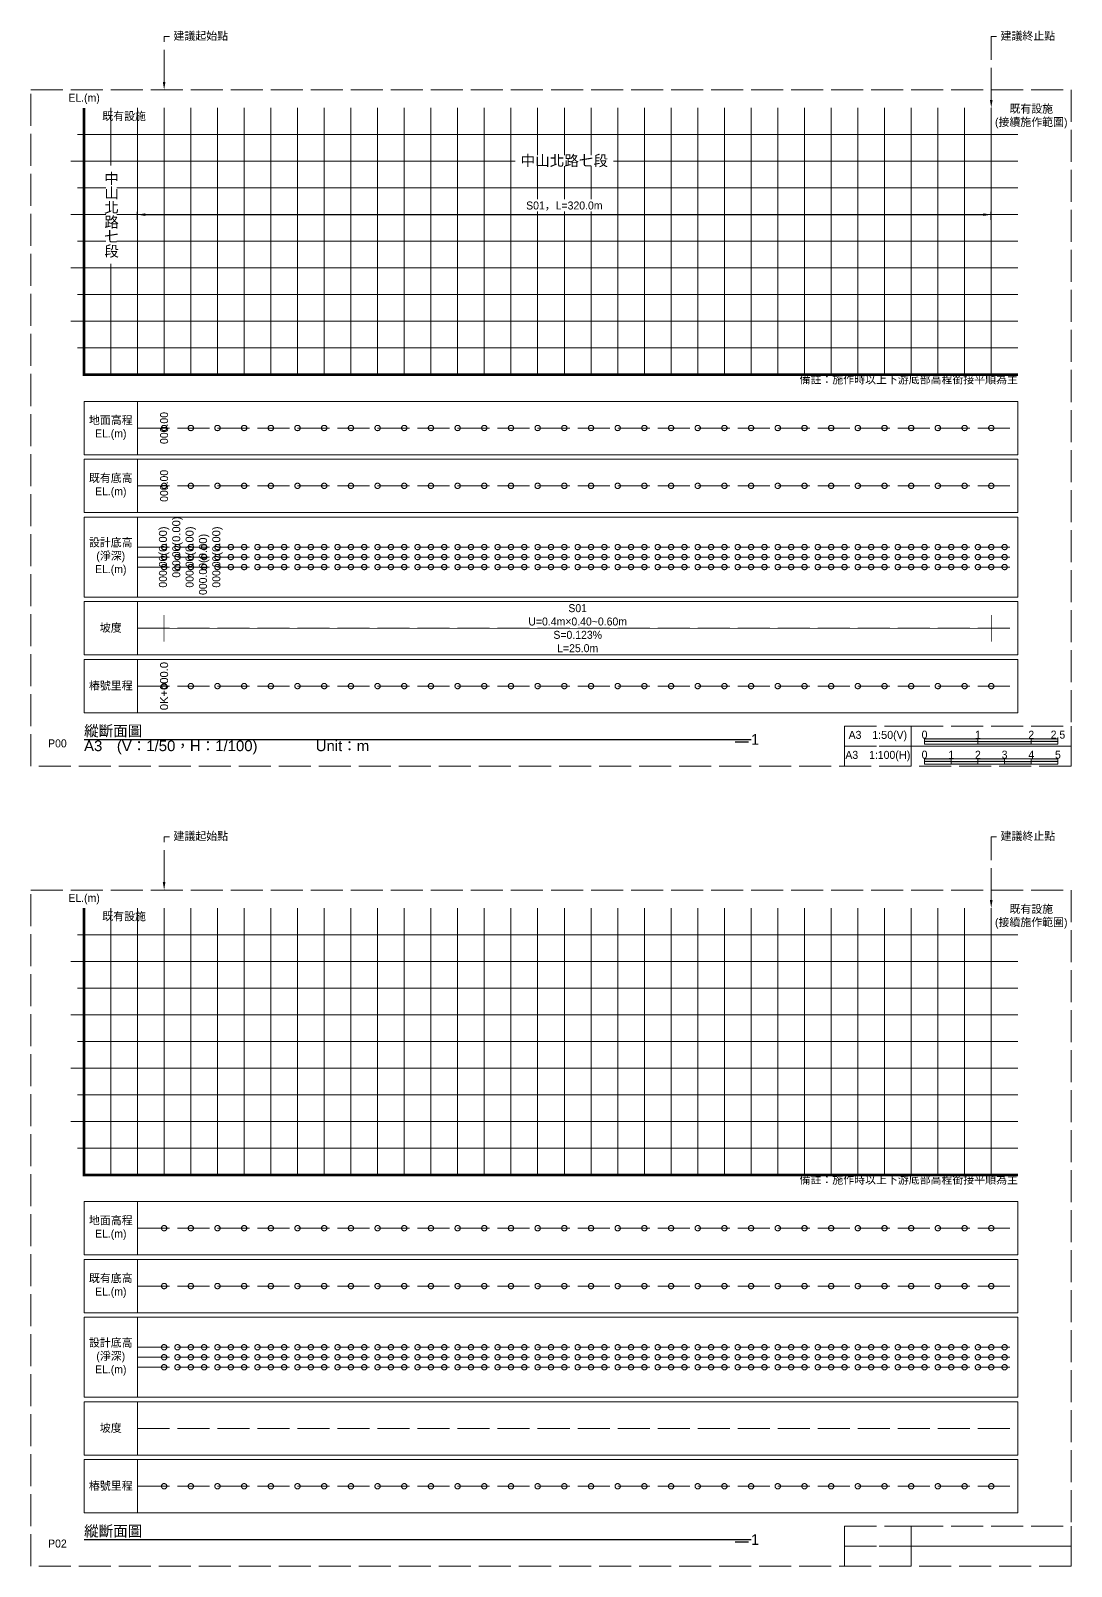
# Model space of a CAD drawing. Extents: x 0 to 729, y -900 to 276.
# Drawn here: x 0 to 390, y -300 to 276 of the extents above; entities that cross this region are included whole.
import ezdxf
from ezdxf import colors
from ezdxf.entities.mleader import LeaderData, LeaderLine
from ezdxf.math import Vec2, Vec3

# ---------------------------------------------------------------- set-up
doc = ezdxf.new("R2010")
doc.units = 0
doc.header["$MEASUREMENT"] = 0
doc.linetypes.add('ACAD_ISO02W100', pattern=[15, 12, -3])
for name, color, linetype, lineweight in [('一、1.基本-圖框', 7, 'Continuous', 20), ('一、2.基本-底圖', 9, 'Continuous', 20), ('三、1.文字-說明文字', 2, 'Continuous', 30), ('三、3.文字-註解文字', 2, 'Continuous', 30)]:
    doc.layers.add(name, color=color, linetype=linetype, lineweight=lineweight)
doc.layers.add('一、4.基本-隱藏', color=9, linetype='ACAD_ISO02W100', lineweight=20, plot=False)
doc.layers.add('三、4.文字-既有名稱', color=7, linetype='Continuous', lineweight=20, transparency=0.5)
doc.styles.get("Standard").update_dxf_attribs({"font": 'arial.ttf'})
doc.styles.add('既有名稱', font='kaiu.ttf', dxfattribs={"height": 4})
doc.styles.add('機動調整', font='kaiu.ttf')
doc.styles.add('次圖名', font='MS PGothic.ttf', dxfattribs={"height": 4})
doc.styles.add('註解文字', font='MS PGothic.ttf', dxfattribs={"height": 3})
doc.styles.add('說明文字', font='MS PGothic.ttf', dxfattribs={"height": 3})
doc.dimstyles.new('註解文字', dxfattribs={"dimtxt": 3, "dimasz": 3, "dimexe": 1, "dimexo": 0, "dimgap": 1.5, "dimtad": 2, "dimdec": 1, "dimzin": 0, "dimdsep": 46, "dimtxsty": '註解文字', "dimcen": 0.1, "dimclrd": 256, "dimclre": 256, "dimclrt": 256, "dimadec": 0, "dimazin": 0, "dimtfac": 1, "dimtdec": 1, "dimtofl": 0, "dimtmove": 0, "dimatfit": 3, "dimfxl": 2, "dimfxlon": 1, "dimtfill": 1, "dimtolj": 1, "dimtzin": 0, "dimlwd": -1, "dimlwe": -1, "dimarcsym": 1})

# ---------------------------------------------------------------- blocks, each defined once
blk = doc.blocks.new('*U2')
at = {"layer": '一、4.基本-隱藏'}
blk.add_circle((10, 0), 1, dxfattribs=at)
blk = doc.blocks.new('*U3')
at = {"layer": '一、4.基本-隱藏', "color": 0, "linetype": 'ByBlock', "lineweight": -2, "transparency": 16777216}
for p in [(40, 126.75), (50, 126.75), (60, 126.75), (70, 126.75), (80, 126.75), (90, 126.75), (100, 126.75), (110, 126.75), (120, 126.75), (130, 126.75), (140, 126.75), (150, 126.75), (160, 126.75), (170, 126.75), (180, 126.75), (190, 126.75), (200, 126.75), (210, 126.75), (220, 126.75), (230, 126.75), (240, 126.75), (250, 126.75), (260, 126.75), (270, 126.75), (280, 126.75), (290, 126.75), (300, 126.75), (310, 126.75), (320, 126.75), (330, 126.75), (340, 126.75), (350, 126.75)]:
    blk.add_blockref('*U2', p, dxfattribs=at)
blk = doc.blocks.new('*U4')
at = {"layer": '一、4.基本-隱藏'}
blk.add_circle((10, 0), 1, dxfattribs=at)
blk = doc.blocks.new('*U5')
at = {"layer": '一、4.基本-隱藏', "color": 0, "linetype": 'ByBlock', "lineweight": -2, "transparency": 16777216}
for p in [(40, 105.0625), (50, 105.0625), (60, 105.0625), (70, 105.0625), (80, 105.0625), (90, 105.0625), (100, 105.0625), (110, 105.0625), (120, 105.0625), (130, 105.0625), (140, 105.0625), (150, 105.0625), (160, 105.0625), (170, 105.0625), (180, 105.0625), (190, 105.0625), (200, 105.0625), (210, 105.0625), (220, 105.0625), (230, 105.0625), (240, 105.0625), (250, 105.0625), (260, 105.0625), (270, 105.0625), (280, 105.0625), (290, 105.0625), (300, 105.0625), (310, 105.0625), (320, 105.0625), (330, 105.0625), (340, 105.0625), (350, 105.0625)]:
    blk.add_blockref('*U4', p, dxfattribs=at)
blk = doc.blocks.new('*U6')
at = {"layer": '一、4.基本-隱藏'}
blk.add_circle((10, 0), 1, dxfattribs=at)
blk = doc.blocks.new('*U7')
at = {"layer": '一、4.基本-隱藏', "color": 0, "linetype": 'ByBlock', "lineweight": -2, "transparency": 16777216}
for p in [(40, 78.375), (45, 78.375), (50, 78.375), (55, 78.375), (60, 78.375), (65, 78.375), (70, 78.375), (75, 78.375), (80, 78.375), (85, 78.375), (90, 78.375), (95, 78.375), (100, 78.375), (105, 78.375), (110, 78.375), (115, 78.375), (120, 78.375), (125, 78.375), (130, 78.375), (135, 78.375), (140, 78.375), (145, 78.375), (150, 78.375), (155, 78.375), (160, 78.375), (165, 78.375), (170, 78.375), (175, 78.375), (180, 78.375), (185, 78.375), (190, 78.375), (195, 78.375), (200, 78.375), (205, 78.375), (210, 78.375), (215, 78.375), (220, 78.375), (225, 78.375), (230, 78.375), (235, 78.375), (240, 78.375), (245, 78.375), (250, 78.375), (255, 78.375), (260, 78.375), (265, 78.375), (270, 78.375), (275, 78.375), (280, 78.375), (285, 78.375), (290, 78.375), (295, 78.375), (300, 78.375), (305, 78.375), (310, 78.375), (315, 78.375), (320, 78.375), (325, 78.375), (330, 78.375), (335, 78.375), (340, 78.375), (345, 78.375), (350, 78.375), (355, 78.375)]:
    blk.add_blockref('*U6', p, dxfattribs=at)
blk = doc.blocks.new('*U8')
at = {"layer": '一、4.基本-隱藏'}
blk.add_circle((10, 0), 1, dxfattribs=at)
blk = doc.blocks.new('*U9')
at = {"layer": '一、4.基本-隱藏', "color": 0, "linetype": 'ByBlock', "lineweight": -2, "transparency": 16777216}
for p in [(40, 30), (50, 30), (60, 30), (70, 30), (80, 30), (90, 30), (100, 30), (110, 30), (120, 30), (130, 30), (140, 30), (150, 30), (160, 30), (170, 30), (180, 30), (190, 30), (200, 30), (210, 30), (220, 30), (230, 30), (240, 30), (250, 30), (260, 30), (270, 30), (280, 30), (290, 30), (300, 30), (310, 30), (320, 30), (330, 30), (340, 30), (350, 30)]:
    blk.add_blockref('*U8', p, dxfattribs=at)
blk = doc.blocks.new('*D10')
at = {"layer": 'Defpoints', "color": 0, "transparency": 16777216}
for p in [(360, 206.75), (40, 166.75), (360, 166.75)]:
    blk.add_point(p, dxfattribs=at)
at = {"layer": '三、3.文字-註解文字', "transparency": 16777216}
for p, q in [((40, 204.75), (40, 207.75)), ((360, 204.75), (360, 207.75)), ((43, 206.75), (357, 206.75))]:
    blk.add_line(p, q, dxfattribs=at)
for points in [[(43, 207.25), (43, 206.25), (40, 206.75)], [(357, 207.25), (357, 206.25), (360, 206.75)]]:
    blk.add_solid(points, dxfattribs=at)
at = {"layer": '三、3.文字-註解文字', "transparency": 16777216, "insert": (200, 209.95), "char_height": 3, "attachment_point": 5, "style": '註解文字', "bg_fill": 3, "box_fill_scale": 1.25, "bg_fill_color": 256, "bg_fill_true_color": 13158600, "bg_fill_transparency": 0}
blk.add_mtext('\\A1;S01，L=320.0m', dxfattribs=at)
blk = doc.blocks.new('*U15')
at = {"layer": '一、4.基本-隱藏'}
blk.add_circle((10, 0), 1, dxfattribs=at)
blk = doc.blocks.new('*U16')
at = {"layer": '一、4.基本-隱藏', "color": 0, "linetype": 'ByBlock', "lineweight": -2, "transparency": 16777216}
for p in [(40, 78.375), (45, 78.375), (50, 78.375), (55, 78.375), (60, 78.375), (65, 78.375), (70, 78.375), (75, 78.375), (80, 78.375), (85, 78.375), (90, 78.375), (95, 78.375), (100, 78.375), (105, 78.375), (110, 78.375), (115, 78.375), (120, 78.375), (125, 78.375), (130, 78.375), (135, 78.375), (140, 78.375), (145, 78.375), (150, 78.375), (155, 78.375), (160, 78.375), (165, 78.375), (170, 78.375), (175, 78.375), (180, 78.375), (185, 78.375), (190, 78.375), (195, 78.375), (200, 78.375), (205, 78.375), (210, 78.375), (215, 78.375), (220, 78.375), (225, 78.375), (230, 78.375), (235, 78.375), (240, 78.375), (245, 78.375), (250, 78.375), (255, 78.375), (260, 78.375), (265, 78.375), (270, 78.375), (275, 78.375), (280, 78.375), (285, 78.375), (290, 78.375), (295, 78.375), (300, 78.375), (305, 78.375), (310, 78.375), (315, 78.375), (320, 78.375), (325, 78.375), (330, 78.375), (335, 78.375), (340, 78.375), (345, 78.375), (350, 78.375), (355, 78.375)]:
    blk.add_blockref('*U15', p, dxfattribs=at)
blk = doc.blocks.new('*U17')
at = {"layer": '一、4.基本-隱藏'}
blk.add_circle((10, 0), 1, dxfattribs=at)
blk = doc.blocks.new('*U18')
at = {"layer": '一、4.基本-隱藏', "color": 0, "linetype": 'ByBlock', "lineweight": -2, "transparency": 16777216}
for p in [(40, 78.375), (45, 78.375), (50, 78.375), (55, 78.375), (60, 78.375), (65, 78.375), (70, 78.375), (75, 78.375), (80, 78.375), (85, 78.375), (90, 78.375), (95, 78.375), (100, 78.375), (105, 78.375), (110, 78.375), (115, 78.375), (120, 78.375), (125, 78.375), (130, 78.375), (135, 78.375), (140, 78.375), (145, 78.375), (150, 78.375), (155, 78.375), (160, 78.375), (165, 78.375), (170, 78.375), (175, 78.375), (180, 78.375), (185, 78.375), (190, 78.375), (195, 78.375), (200, 78.375), (205, 78.375), (210, 78.375), (215, 78.375), (220, 78.375), (225, 78.375), (230, 78.375), (235, 78.375), (240, 78.375), (245, 78.375), (250, 78.375), (255, 78.375), (260, 78.375), (265, 78.375), (270, 78.375), (275, 78.375), (280, 78.375), (285, 78.375), (290, 78.375), (295, 78.375), (300, 78.375), (305, 78.375), (310, 78.375), (315, 78.375), (320, 78.375), (325, 78.375), (330, 78.375), (335, 78.375), (340, 78.375), (345, 78.375), (350, 78.375), (355, 78.375)]:
    blk.add_blockref('*U17', p, dxfattribs=at)
blk = doc.blocks.new('*U23')
at = {"layer": '一、4.基本-隱藏'}
blk.add_circle((10, 0), 1, dxfattribs=at)
blk = doc.blocks.new('*U24')
at = {"layer": '一、4.基本-隱藏', "color": 0, "linetype": 'ByBlock', "lineweight": -2, "transparency": 16777216}
for p in [(40, -173.25), (50, -173.25), (60, -173.25), (70, -173.25), (80, -173.25), (90, -173.25), (100, -173.25), (110, -173.25), (120, -173.25), (130, -173.25), (140, -173.25), (150, -173.25), (160, -173.25), (170, -173.25), (180, -173.25), (190, -173.25), (200, -173.25), (210, -173.25), (220, -173.25), (230, -173.25), (240, -173.25), (250, -173.25), (260, -173.25), (270, -173.25), (280, -173.25), (290, -173.25), (300, -173.25), (310, -173.25), (320, -173.25), (330, -173.25), (340, -173.25), (350, -173.25)]:
    blk.add_blockref('*U23', p, dxfattribs=at)
blk = doc.blocks.new('*U25')
at = {"layer": '一、4.基本-隱藏'}
blk.add_circle((10, 0), 1, dxfattribs=at)
blk = doc.blocks.new('*U26')
at = {"layer": '一、4.基本-隱藏', "color": 0, "linetype": 'ByBlock', "lineweight": -2, "transparency": 16777216}
for p in [(40, -194.9375), (50, -194.9375), (60, -194.9375), (70, -194.9375), (80, -194.9375), (90, -194.9375), (100, -194.9375), (110, -194.9375), (120, -194.9375), (130, -194.9375), (140, -194.9375), (150, -194.9375), (160, -194.9375), (170, -194.9375), (180, -194.9375), (190, -194.9375), (200, -194.9375), (210, -194.9375), (220, -194.9375), (230, -194.9375), (240, -194.9375), (250, -194.9375), (260, -194.9375), (270, -194.9375), (280, -194.9375), (290, -194.9375), (300, -194.9375), (310, -194.9375), (320, -194.9375), (330, -194.9375), (340, -194.9375), (350, -194.9375)]:
    blk.add_blockref('*U25', p, dxfattribs=at)
blk = doc.blocks.new('*U27')
at = {"layer": '一、4.基本-隱藏'}
blk.add_circle((10, 0), 1, dxfattribs=at)
blk = doc.blocks.new('*U28')
at = {"layer": '一、4.基本-隱藏', "color": 0, "linetype": 'ByBlock', "lineweight": -2, "transparency": 16777216}
for p in [(40, -221.625), (45, -221.625), (50, -221.625), (55, -221.625), (60, -221.625), (65, -221.625), (70, -221.625), (75, -221.625), (80, -221.625), (85, -221.625), (90, -221.625), (95, -221.625), (100, -221.625), (105, -221.625), (110, -221.625), (115, -221.625), (120, -221.625), (125, -221.625), (130, -221.625), (135, -221.625), (140, -221.625), (145, -221.625), (150, -221.625), (155, -221.625), (160, -221.625), (165, -221.625), (170, -221.625), (175, -221.625), (180, -221.625), (185, -221.625), (190, -221.625), (195, -221.625), (200, -221.625), (205, -221.625), (210, -221.625), (215, -221.625), (220, -221.625), (225, -221.625), (230, -221.625), (235, -221.625), (240, -221.625), (245, -221.625), (250, -221.625), (255, -221.625), (260, -221.625), (265, -221.625), (270, -221.625), (275, -221.625), (280, -221.625), (285, -221.625), (290, -221.625), (295, -221.625), (300, -221.625), (305, -221.625), (310, -221.625), (315, -221.625), (320, -221.625), (325, -221.625), (330, -221.625), (335, -221.625), (340, -221.625), (345, -221.625), (350, -221.625), (355, -221.625)]:
    blk.add_blockref('*U27', p, dxfattribs=at)
blk = doc.blocks.new('*U29')
at = {"layer": '一、4.基本-隱藏'}
blk.add_circle((10, 0), 1, dxfattribs=at)
blk = doc.blocks.new('*U30')
at = {"layer": '一、4.基本-隱藏', "color": 0, "linetype": 'ByBlock', "lineweight": -2, "transparency": 16777216}
for p in [(40, -270), (50, -270), (60, -270), (70, -270), (80, -270), (90, -270), (100, -270), (110, -270), (120, -270), (130, -270), (140, -270), (150, -270), (160, -270), (170, -270), (180, -270), (190, -270), (200, -270), (210, -270), (220, -270), (230, -270), (240, -270), (250, -270), (260, -270), (270, -270), (280, -270), (290, -270), (300, -270), (310, -270), (320, -270), (330, -270), (340, -270), (350, -270)]:
    blk.add_blockref('*U29', p, dxfattribs=at)
blk = doc.blocks.new('*U21')
at = {"layer": '一、4.基本-隱藏'}
blk.add_circle((10, 0), 1, dxfattribs=at)
blk = doc.blocks.new('*U22')
at = {"layer": '一、4.基本-隱藏', "color": 0, "linetype": 'ByBlock', "lineweight": -2, "transparency": 16777216}
for p in [(40, 78.375), (45, 78.375), (50, 78.375), (55, 78.375), (60, 78.375), (65, 78.375), (70, 78.375), (75, 78.375), (80, 78.375), (85, 78.375), (90, 78.375), (95, 78.375), (100, 78.375), (105, 78.375), (110, 78.375), (115, 78.375), (120, 78.375), (125, 78.375), (130, 78.375), (135, 78.375), (140, 78.375), (145, 78.375), (150, 78.375), (155, 78.375), (160, 78.375), (165, 78.375), (170, 78.375), (175, 78.375), (180, 78.375), (185, 78.375), (190, 78.375), (195, 78.375), (200, 78.375), (205, 78.375), (210, 78.375), (215, 78.375), (220, 78.375), (225, 78.375), (230, 78.375), (235, 78.375), (240, 78.375), (245, 78.375), (250, 78.375), (255, 78.375), (260, 78.375), (265, 78.375), (270, 78.375), (275, 78.375), (280, 78.375), (285, 78.375), (290, 78.375), (295, 78.375), (300, 78.375), (305, 78.375), (310, 78.375), (315, 78.375), (320, 78.375), (325, 78.375), (330, 78.375), (335, 78.375), (340, 78.375), (345, 78.375), (350, 78.375), (355, 78.375)]:
    blk.add_blockref('*U21', p, dxfattribs=at)
blk = doc.blocks.new('*U19')
at = {"layer": '一、4.基本-隱藏'}
blk.add_circle((10, 0), 1, dxfattribs=at)
blk = doc.blocks.new('*U20')
at = {"layer": '一、4.基本-隱藏', "color": 0, "linetype": 'ByBlock', "lineweight": -2, "transparency": 16777216}
for p in [(40, 78.375), (45, 78.375), (50, 78.375), (55, 78.375), (60, 78.375), (65, 78.375), (70, 78.375), (75, 78.375), (80, 78.375), (85, 78.375), (90, 78.375), (95, 78.375), (100, 78.375), (105, 78.375), (110, 78.375), (115, 78.375), (120, 78.375), (125, 78.375), (130, 78.375), (135, 78.375), (140, 78.375), (145, 78.375), (150, 78.375), (155, 78.375), (160, 78.375), (165, 78.375), (170, 78.375), (175, 78.375), (180, 78.375), (185, 78.375), (190, 78.375), (195, 78.375), (200, 78.375), (205, 78.375), (210, 78.375), (215, 78.375), (220, 78.375), (225, 78.375), (230, 78.375), (235, 78.375), (240, 78.375), (245, 78.375), (250, 78.375), (255, 78.375), (260, 78.375), (265, 78.375), (270, 78.375), (275, 78.375), (280, 78.375), (285, 78.375), (290, 78.375), (295, 78.375), (300, 78.375), (305, 78.375), (310, 78.375), (315, 78.375), (320, 78.375), (325, 78.375), (330, 78.375), (335, 78.375), (340, 78.375), (345, 78.375), (350, 78.375), (355, 78.375)]:
    blk.add_blockref('*U19', p, dxfattribs=at)

msp = doc.modelspace()

# ---------------------------------------------------------------- hatches: boundary and pattern name
at = {"layer": '一、1.基本-圖框'}
h = msp.add_hatch(color=256, dxfattribs=at)
h.dxf.hatch_style = 1
h.paths.add_polyline_path([(335, 10.25), (335, 9.25), (355, 9.25), (355, 10.25)])
h = msp.add_hatch(color=256, dxfattribs=at)
h.dxf.hatch_style = 1
h.paths.add_polyline_path([(355, 9.25), (355, 8.25), (375, 8.25), (375, 9.25)])
h = msp.add_hatch(color=256, dxfattribs=at)
h.dxf.hatch_style = 1
h.paths.add_polyline_path([(375, 10.25), (375, 9.25), (385, 9.25), (385, 10.25)])
h = msp.add_hatch(color=256, dxfattribs=at)
h.dxf.hatch_style = 1
h.paths.add_polyline_path([(335, 2.75), (335, 1.75), (345, 1.75), (345, 2.75)])
h = msp.add_hatch(color=256, dxfattribs=at)
h.dxf.hatch_style = 1
h.paths.add_polyline_path([(345, 1.75), (345, 0.75), (355, 0.75), (355, 1.75)])
h = msp.add_hatch(color=256, dxfattribs=at)
h.dxf.hatch_style = 1
h.paths.add_polyline_path([(355, 2.75), (355, 1.75), (365, 1.75), (365, 2.75)])
h = msp.add_hatch(color=256, dxfattribs=at)
h.dxf.hatch_style = 1
h.paths.add_polyline_path([(375, 0.75), (375, 1.75), (365, 1.75), (365, 0.75)])
h = msp.add_hatch(color=256, dxfattribs=at)
h.dxf.hatch_style = 1
h.paths.add_polyline_path([(375, 2.75), (375, 1.75), (385, 1.75), (385, 2.75)])

# ---------------------------------------------------------------- linework, layer by layer
at = {"layer": '一、1.基本-圖框', "const_width": 1}
for points in [[(370, 146.75), (20, 146.75), (20, 246.75)], [(370, -153.25), (20, -153.25), (20, -53.25)]]:
    msp.add_lwpolyline(points, dxfattribs=at)
at = {"layer": '一、1.基本-圖框'}
for points in [[(20, 236.75), (17.5, 236.75)], [(20, 226.75), (15, 226.75)], [(20, 216.75), (17.5, 216.75)], [(20, 206.75), (15, 206.75)], [(20, 196.75), (17.5, 196.75)], [(20, 186.75), (15, 186.75)], [(20, 176.75), (17.5, 176.75)], [(20, 166.75), (15, 166.75)], [(20, 166.75), (370, 166.75)], [(20, 156.75), (17.5, 156.75)], [(335, 9.25), (385, 9.25)], [(355, 8.25), (355, 10.25)], [(375, 8.25), (375, 10.25)], [(335, 1.75), (385, 1.75)], [(345, 0.75), (345, 2.75)], [(355, 0.75), (355, 2.75)], [(365, 0.75), (365, 2.75)], [(375, 0.75), (375, 2.75)], [(20, -63.25), (17.5, -63.25)], [(20, -73.25), (15, -73.25)], [(20, -83.25), (17.5, -83.25)], [(20, -93.25), (15, -93.25)], [(20, -103.25), (17.5, -103.25)], [(20, -113.25), (15, -113.25)], [(20, -123.25), (17.5, -123.25)], [(20, -133.25), (15, -133.25)], [(20, -133.25), (370, -133.25)], [(20, -143.25), (17.5, -143.25)]]:
    msp.add_lwpolyline(points, dxfattribs=at)
for points in [[(20, 136.75), (40, 136.75), (40, 116.75), (20, 116.75)], [(40, 136.75), (370, 136.75), (370, 116.75), (40, 116.75)], [(20, 115.06), (40, 115.06), (40, 95.06), (20, 95.06)], [(40, 115.06), (370, 115.06), (370, 95.06), (40, 95.06)], [(20, 93.38), (40, 93.38), (40, 63.38), (20, 63.38)], [(40, 93.38), (370, 93.38), (370, 63.38), (40, 63.38)], [(20, 61.69), (40, 61.69), (40, 41.69), (20, 41.69)], [(40, 61.69), (370, 61.69), (370, 41.69), (40, 41.69)], [(20, 40), (40, 40), (40, 20), (20, 20)], [(40, 40), (370, 40), (370, 20), (40, 20)], [(335, 10.25), (385, 10.25), (385, 8.25), (335, 8.25)], [(385, 2.75), (385, 0.75), (335, 0.75), (335, 2.75)], [(20, -163.25), (40, -163.25), (40, -183.25), (20, -183.25)], [(40, -163.25), (370, -163.25), (370, -183.25), (40, -183.25)], [(20, -184.94), (40, -184.94), (40, -204.94), (20, -204.94)], [(40, -184.94), (370, -184.94), (370, -204.94), (40, -204.94)], [(20, -206.62), (40, -206.62), (40, -236.62), (20, -236.62)], [(40, -206.62), (370, -206.62), (370, -236.62), (40, -236.62)], [(20, -238.31), (40, -238.31), (40, -258.31), (20, -258.31)], [(40, -238.31), (370, -238.31), (370, -258.31), (40, -258.31)], [(20, -260), (40, -260), (40, -280), (20, -280)], [(40, -260), (370, -260), (370, -280), (40, -280)]]:
    msp.add_lwpolyline(points, close=True, dxfattribs=at)
at = {"layer": '一、2.基本-底圖'}
for points in [[(30, 246.75), (30, 146.75)], [(40, 246.75), (40, 146.75)], [(50, 246.75), (50, 146.75)], [(60, 246.75), (60, 146.75)], [(70, 246.75), (70, 146.75)], [(80, 246.75), (80, 146.75)], [(90, 246.75), (90, 146.75)], [(100, 246.75), (100, 146.75)], [(110, 246.75), (110, 146.75)], [(120, 246.75), (120, 146.75)], [(130, 246.75), (130, 146.75)], [(140, 246.75), (140, 146.75)], [(150, 246.75), (150, 146.75)], [(160, 246.75), (160, 146.75)], [(170, 246.75), (170, 146.75)], [(180, 246.75), (180, 146.75)], [(190, 246.75), (190, 146.75)], [(200, 246.75), (200, 146.75)], [(210, 246.75), (210, 146.75)], [(220, 246.75), (220, 146.75)], [(230, 246.75), (230, 146.75)], [(240, 246.75), (240, 146.75)], [(250, 246.75), (250, 146.75)], [(260, 246.75), (260, 146.75)], [(270, 246.75), (270, 146.75)], [(280, 246.75), (280, 146.75)], [(290, 246.75), (290, 146.75)], [(300, 246.75), (300, 146.75)], [(310, 246.75), (310, 146.75)], [(320, 246.75), (320, 146.75)], [(330, 246.75), (330, 146.75)], [(340, 246.75), (340, 146.75)], [(350, 246.75), (350, 146.75)], [(360, 246.75), (360, 146.75)], [(20, 236.75), (370, 236.75)], [(20, 226.75), (370, 226.75)], [(20, 216.75), (370, 216.75)], [(20, 206.75), (370, 206.75)], [(20, 196.75), (370, 196.75)], [(20, 186.75), (370, 186.75)], [(20, 176.75), (370, 176.75)], [(20, 166.75), (370, 166.75)], [(20, 156.75), (370, 156.75)], [(30, -53.25), (30, -153.25)], [(40, -53.25), (40, -153.25)], [(50, -53.25), (50, -153.25)], [(60, -53.25), (60, -153.25)], [(70, -53.25), (70, -153.25)], [(80, -53.25), (80, -153.25)], [(90, -53.25), (90, -153.25)], [(100, -53.25), (100, -153.25)], [(110, -53.25), (110, -153.25)], [(120, -53.25), (120, -153.25)], [(130, -53.25), (130, -153.25)], [(140, -53.25), (140, -153.25)], [(150, -53.25), (150, -153.25)], [(160, -53.25), (160, -153.25)], [(170, -53.25), (170, -153.25)], [(180, -53.25), (180, -153.25)], [(190, -53.25), (190, -153.25)], [(200, -53.25), (200, -153.25)], [(210, -53.25), (210, -153.25)], [(220, -53.25), (220, -153.25)], [(230, -53.25), (230, -153.25)], [(240, -53.25), (240, -153.25)], [(250, -53.25), (250, -153.25)], [(260, -53.25), (260, -153.25)], [(270, -53.25), (270, -153.25)], [(280, -53.25), (280, -153.25)], [(290, -53.25), (290, -153.25)], [(300, -53.25), (300, -153.25)], [(310, -53.25), (310, -153.25)], [(320, -53.25), (320, -153.25)], [(330, -53.25), (330, -153.25)], [(340, -53.25), (340, -153.25)], [(350, -53.25), (350, -153.25)], [(360, -53.25), (360, -153.25)], [(20, -63.25), (370, -63.25)], [(20, -73.25), (370, -73.25)], [(20, -83.25), (370, -83.25)], [(20, -93.25), (370, -93.25)], [(20, -103.25), (370, -103.25)], [(20, -113.25), (370, -113.25)], [(20, -123.25), (370, -123.25)], [(20, -133.25), (370, -133.25)], [(20, -143.25), (370, -143.25)]]:
    msp.add_lwpolyline(points, dxfattribs=at)
at = {"layer": '一、4.基本-隱藏'}
for points in [[(0, 253.5), (390, 253.5), (390, 0), (0, 0)], [(305, 15), (330, 15), (330, 7.5), (305, 7.5)], [(330, 15), (390, 15), (390, 7.5), (330, 7.5)], [(305, 7.5), (330, 7.5), (330, 0), (305, 0)], [(330, 7.5), (390, 7.5), (390, 0), (330, 0)], [(0, -46.5), (390, -46.5), (390, -300), (0, -300)], [(305, -285), (330, -285), (330, -292.5), (305, -292.5)], [(330, -285), (390, -285), (390, -292.5), (330, -292.5)], [(305, -292.5), (330, -292.5), (330, -300), (305, -300)], [(330, -292.5), (390, -292.5), (390, -300), (330, -300)]]:
    msp.add_lwpolyline(points, close=True, dxfattribs=at)
for points in [[(40, 126.75), (370, 126.75)], [(40, 105.06), (370, 105.06)], [(40, 82.12), (370, 82.12)], [(40, 78.38), (370, 78.38)], [(40, 74.62), (370, 74.62)], [(40, 51.69), (370, 51.69)], [(40, 30), (370, 30)], [(40, -173.25), (370, -173.25)], [(40, -194.94), (370, -194.94)], [(40, -217.88), (370, -217.88)], [(40, -221.62), (370, -221.62)], [(40, -225.38), (370, -225.38)], [(40, -248.31), (370, -248.31)], [(40, -270), (370, -270)]]:
    msp.add_lwpolyline(points, dxfattribs=at)
at = {"layer": '三、1.文字-說明文字', "const_width": 0.25}
for points in [[(50, 56.69), (50, 46.69)], [(360, 56.69), (360, 46.69)], [(50, 51.69), (360, 51.69)]]:
    msp.add_lwpolyline(points, dxfattribs=at)
at = {"layer": '三、3.文字-註解文字'}
for points in [[(20, 10), (270, 10)], [(269, 9), (264, 9)], [(20, -290), (270, -290)], [(269, -291), (264, -291)]]:
    msp.add_lwpolyline(points, dxfattribs=at)

# ---------------------------------------------------------------- block references
at = {"layer": '一、4.基本-隱藏'}
for name, p in [('*U3', (0, 0)), ('*U5', (0, 0)), ('*U18', (0, 3.75)), ('*U7', (0, 0)), ('*U16', (0, -3.75)), ('*U9', (0, 0)), ('*U24', (0, 0)), ('*U26', (0, 0)), ('*U20', (0, -296.25)), ('*U28', (0, 0)), ('*U22', (0, -303.75)), ('*U30', (0, 0))]:
    msp.add_blockref(name, p, dxfattribs=at)

# ---------------------------------------------------------------- texts
at = {"layer": '一、1.基本-圖框', "char_height": 3}
for s, width, gutter_width, insert, attachment_point, style in [('{\\fMS PGothic|b0|i0|c128|p34;EL.(m)}', 17.8344, 15, (20, 250.12), 5, '說明文字'), ('備註：施作時以上下游底部高程銜接平順為主', 84.8921, 20, (370, 144.75), 6, '機動調整'), ('地面高程\\PEL.(m)', 17.8344, 15, (30, 126.75), 5, '說明文字'), ('既有底高{\\fMS PGothic|b0|i0|c128|p34;EL.(m)}', 17.8344, 15, (30, 105.06), 5, '說明文字'), ('設計底高\\P(淨深)\\PEL.(m)', 17.8344, 15, (30, 78.38), 5, '說明文字'), ('坡度', 17.8344, 15, (30, 51.69), 5, '說明文字'), ('樁號里程', 17.8344, 15, (30, 30), 5, '說明文字'), ('1', 3.3882, 15, (355, 10.25), 8, '註解文字'), ('2', 3.3882, 15, (375, 10.25), 8, '註解文字'), ('2.5', 3.3882, 15, (385, 10.25), 8, '註解文字'), ('2', 3.3882, 15, (355, 2.75), 8, '註解文字'), ('3', 3.3882, 15, (365, 2.75), 8, '註解文字'), ('5', 3.3882, 15, (385, 2.75), 8, '註解文字'), ('1', 3.3882, 15, (345, 2.75), 8, '註解文字'), ('4', 3.3882, 15, (375, 2.75), 8, '註解文字'), ('{\\fMS PGothic|b0|i0|c128|p34;EL.(m)}', 17.8344, 15, (20, -49.88), 5, '說明文字'), ('備註：施作時以上下游底部高程銜接平順為主', 84.8921, 20, (370, -155.25), 6, '機動調整'), ('地面高程\\PEL.(m)', 17.8344, 15, (30, -173.25), 5, '說明文字'), ('既有底高{\\fMS PGothic|b0|i0|c128|p34;EL.(m)}', 17.8344, 15, (30, -194.94), 5, '說明文字'), ('設計底高\\P(淨深)\\PEL.(m)', 17.8344, 15, (30, -221.62), 5, '說明文字'), ('坡度', 17.8344, 15, (30, -248.31), 5, '說明文字'), ('樁號里程', 17.8344, 15, (30, -270), 5, '說明文字')]:
    msp.add_mtext_dynamic_manual_height_columns(s, width=width, gutter_width=gutter_width, heights=[0], dxfattribs=dict(at, insert=insert, attachment_point=attachment_point, style=style))
for s, width, insert, attachment_point in [('{\\fMS PGothic|b0|i0|c128|p34;A3\u30001:}5{\\fMS PGothic|b0|i0|c128|p34;0(V)}', 23.6132, (317.5, 11.25), 5), ('{\\fMS PGothic|b0|i0|c128|p34;0}', 3.3882, (335, 10.25), 8), ('{\\fMS PGothic|b0|i0|c128|p34;A3\u30001:100(}H{\\fMS PGothic|b0|i0|c128|p34;)}', 23.3155, (317.5, 3.75), 5), ('{\\fMS PGothic|b0|i0|c128|p34;0}', 3.3882, (335, 2.75), 8)]:
    msp.add_mtext_dynamic_manual_height_columns(s, width=width, gutter_width=15, heights=[0], dxfattribs=dict(at, insert=insert, attachment_point=attachment_point))
at = {"layer": '一、1.基本-圖框', "char_height": 3, "width": 3.3882, "attachment_point": 8, "style": '次圖名'}
for insert in [(335, 10.25), (335, 10.25), (335, 10.25), (335, 10.25), (335, 10.25), (335, 10.25), (335, 10.25), (335, 10.25), (335, 10.25), (335, 2.75), (335, 2.75), (335, 2.75), (335, 2.75), (335, 2.75), (335, 2.75), (335, 2.75), (335, 2.75), (335, 2.75)]:
    msp.add_mtext('0', dxfattribs=dict(at, insert=insert))
at = {"layer": '一、4.基本-隱藏', "char_height": 3, "style": '說明文字'}
for s, width, insert, attachment_point in [('{\\fMS PGothic|b0|i0|c128|p34;既有設施}\\P(接續施作範圍)', 30.6621, (375, 243.5), 5), ('既有設施', 17.9393, (35, 243.5), 5), ('P00', 4.1773, (13.5, 8.5), 6), ('{\\fMS PGothic|b0|i0|c128|p34;既有設施}\\P(接續施作範圍)', 30.6621, (375, -56.5), 5), ('既有設施', 17.9393, (35, -56.5), 5), ('{\\fMS PGothic|b0|i0|c128|p34;P0}2', 4.1773, (13.5, -291.5), 6)]:
    msp.add_mtext_dynamic_manual_height_columns(s, width=width, gutter_width=15, heights=[0], dxfattribs=dict(at, insert=insert, attachment_point=attachment_point))
at = {"layer": '三、1.文字-說明文字', "char_height": 3, "attachment_point": 5, "rotation": 90}
for s, insert in [('{\\fMS PGothic|b0|i0|c128|p34;000.00}', (50, 126.75)), ('{\\fMS PGothic|b0|i0|c128|p34;000.00}', (50, 105.06)), ('{\\fMS PGothic|b0|i0|c128|p34;000.00}(0.00)', (55, 82.12)), ('{\\fMS PGothic|b0|i0|c128|p34;000.00}(0.00)', (50, 78.38)), ('{\\fMS PGothic|b0|i0|c128|p34;000.00}(0.00)', (60, 78.38)), ('{\\fMS PGothic|b0|i0|c128|p34;000.00}(0.00)', (65, 75.62)), ('{\\fMS PGothic|b0|i0|c128|p34;000.00}(0.00)', (70, 78.38)), ('0K+000.0', (50, 30))]:
    msp.add_mtext_dynamic_manual_height_columns(s, width=8.5529, gutter_width=15, heights=[0], dxfattribs=dict(at, insert=insert))
at = {"layer": '三、1.文字-說明文字', "insert": (205, 51.69), "char_height": 3, "attachment_point": 5, "style": '說明文字'}
msp.add_mtext_dynamic_manual_height_columns('{\\fMS PGothic|b0|i0|c128|p34;S01\\PU=0.4m×0.40~0.60m\\PS=0.123%\\PL=25.0m}', width=49.9266, gutter_width=15, heights=[0], dxfattribs=at)
at = {"layer": '三、3.文字-註解文字', "char_height": 4, "attachment_point": 4, "style": '次圖名'}
for s, width, insert in [('縱斷面圖', 40.7736, (20, 13)), ('1', 3, (270, 10)), ('縱斷面圖', 40.7736, (20, -287)), ('1', 3, (270, -290))]:
    msp.add_mtext_dynamic_manual_height_columns(s, width=width, gutter_width=15, heights=[0], dxfattribs=dict(at, insert=insert))
at = {"layer": '三、3.文字-註解文字', "insert": (20, 7), "char_height": 4, "attachment_point": 4}
msp.add_mtext_dynamic_manual_height_columns('A3\u3000(V：1/50，H：1/100)\u3000\u3000\u3000\u3000Unit：m', width=115.7969, gutter_width=15, heights=[0], dxfattribs=at)

# ---------------------------------------------------------------- leaders
at = {"layer": '一、4.基本-隱藏'}
ml = msp.add_multileader_mtext('Standard', dxfattribs=at)
ml.set_content('建議起始點', color=256, style='註解文字')
ml.set_leader_properties(color=256, linetype='ByLayer', lineweight=-1)
ml.build(insert=Vec2(0, 0))
ml.multileader.update_dxf_attribs({"dogleg_length": 2, "arrow_head_size": 3})
ctx = ml.context
ctx.base_point, ctx.char_height, ctx.arrow_head_size, ctx.landing_gap_size, ctx.plane_origin = Vec3(52, 273.5), 3, 3, 1.5, Vec3(50, 246.75)
notes = []
notes.append((ctx, [(0, (1, 1, 0), (50, 273.5), (1, 0), 2, [(0, [(50, 253.5)], 0, [])])]))
ctx.mtext.insert, ctx.mtext.flow_direction = Vec3(53.5, 275.26), 5
ml = msp.add_multileader_mtext('Standard', dxfattribs=at)
ml.set_content('建議終止點', color=256, style='註解文字')
ml.set_leader_properties(color=256, linetype='ByLayer', lineweight=-1)
ml.build(insert=Vec2(0, 0))
ml.multileader.update_dxf_attribs({"dogleg_length": 2, "arrow_head_size": 3})
ctx = ml.context
ctx.base_point, ctx.char_height, ctx.arrow_head_size, ctx.landing_gap_size, ctx.plane_origin = Vec3(362, 273.5), 3, 3, 1.5, Vec3(360, 246.75)
notes.append((ctx, [(0, (1, 1, 0), (360, 273.5), (1, 0), 2, [(0, [(360, 246.75)], 0, [])])]))
ctx.mtext.insert, ctx.mtext.flow_direction = Vec3(363.5, 275.26), 5
ml = msp.add_multileader_mtext('Standard', dxfattribs=at)
ml.set_content('建議起始點', color=256, style='註解文字')
ml.set_leader_properties(color=256, linetype='ByLayer', lineweight=-1)
ml.build(insert=Vec2(0, 0))
ml.multileader.update_dxf_attribs({"dogleg_length": 2, "arrow_head_size": 3})
ctx = ml.context
ctx.base_point, ctx.char_height, ctx.arrow_head_size, ctx.landing_gap_size, ctx.plane_origin = Vec3(52, -26.5), 3, 3, 1.5, Vec3(50, -53.25)
notes.append((ctx, [(0, (1, 1, 0), (50, -26.5), (1, 0), 2, [(0, [(50, -46.5)], 0, [])])]))
ctx.mtext.insert, ctx.mtext.flow_direction = Vec3(53.5, -24.74), 5
ml = msp.add_multileader_mtext('Standard', dxfattribs=at)
ml.set_content('建議終止點', color=256, style='註解文字')
ml.set_leader_properties(color=256, linetype='ByLayer', lineweight=-1)
ml.build(insert=Vec2(0, 0))
ml.multileader.update_dxf_attribs({"dogleg_length": 2, "arrow_head_size": 3})
ctx = ml.context
ctx.base_point, ctx.char_height, ctx.arrow_head_size, ctx.landing_gap_size, ctx.plane_origin = Vec3(362, -26.5), 3, 3, 1.5, Vec3(360, -53.25)
notes.append((ctx, [(0, (1, 1, 0), (360, -26.5), (1, 0), 2, [(0, [(360, -53.25)], 0, [])])]))
ctx.mtext.insert, ctx.mtext.flow_direction = Vec3(363.5, -24.74), 5
for ctx, leaders in notes:
    for number, flags, end, landing, length, lines in leaders:
        leader = LeaderData()
        leader.index, (leader.has_last_leader_line, leader.has_dogleg_vector, leader.attachment_direction) = number, flags
        leader.last_leader_point, leader.dogleg_vector, leader.dogleg_length = Vec3(end), Vec3(landing), length
        for number, points, colour, breaks in lines:
            line = LeaderLine()
            line.index, line.vertices, line.color, line.breaks = number, Vec3.list(points), colors.encode_raw_color(colour), breaks
            leader.lines.append(line)
        ctx.leaders.append(leader)

# ---------------------------------------------------------------- next in the draw order: texts
at = {"layer": '三、4.文字-既有名稱', "insert": (30, 206.75), "char_height": 4, "attachment_point": 5, "rotation": 270, "style": '既有名稱', "bg_fill": 3, "box_fill_scale": 1, "bg_fill_color": 256, "bg_fill_transparency": 0}
msp.add_mtext_dynamic_manual_height_columns('{\\f@DFKai-SB|b0|i0|c136|p65;中山北路七段}', width=36.7052, gutter_width=20, heights=[7.95], dxfattribs=at)
at = {"layer": '三、4.文字-既有名稱', "insert": (200, 226.75), "char_height": 4, "attachment_point": 5, "style": '既有名稱', "bg_fill": 3, "box_fill_scale": 1, "bg_fill_color": 256, "bg_fill_transparency": 0}
msp.add_mtext_dynamic_manual_height_columns('中山北路七段', width=36.7052, gutter_width=20, heights=[0], dxfattribs=at)

# ---------------------------------------------------------------- next in the draw order: dimensions: what is measured, and where the dimension line sits
at = {"layer": '三、3.文字-註解文字'}
dim = msp.add_linear_dim(base=(360, 206.75), p1=(40, 166.75), p2=(360, 166.75), text='S01，L=320.0m', dimstyle='註解文字', dxfattribs=at)
dim.commit()
dim.dimension.update_dxf_attribs({"geometry": '*D10', "text_midpoint": (200, 209.95)})

doc.saveas('drawing.dxf')
